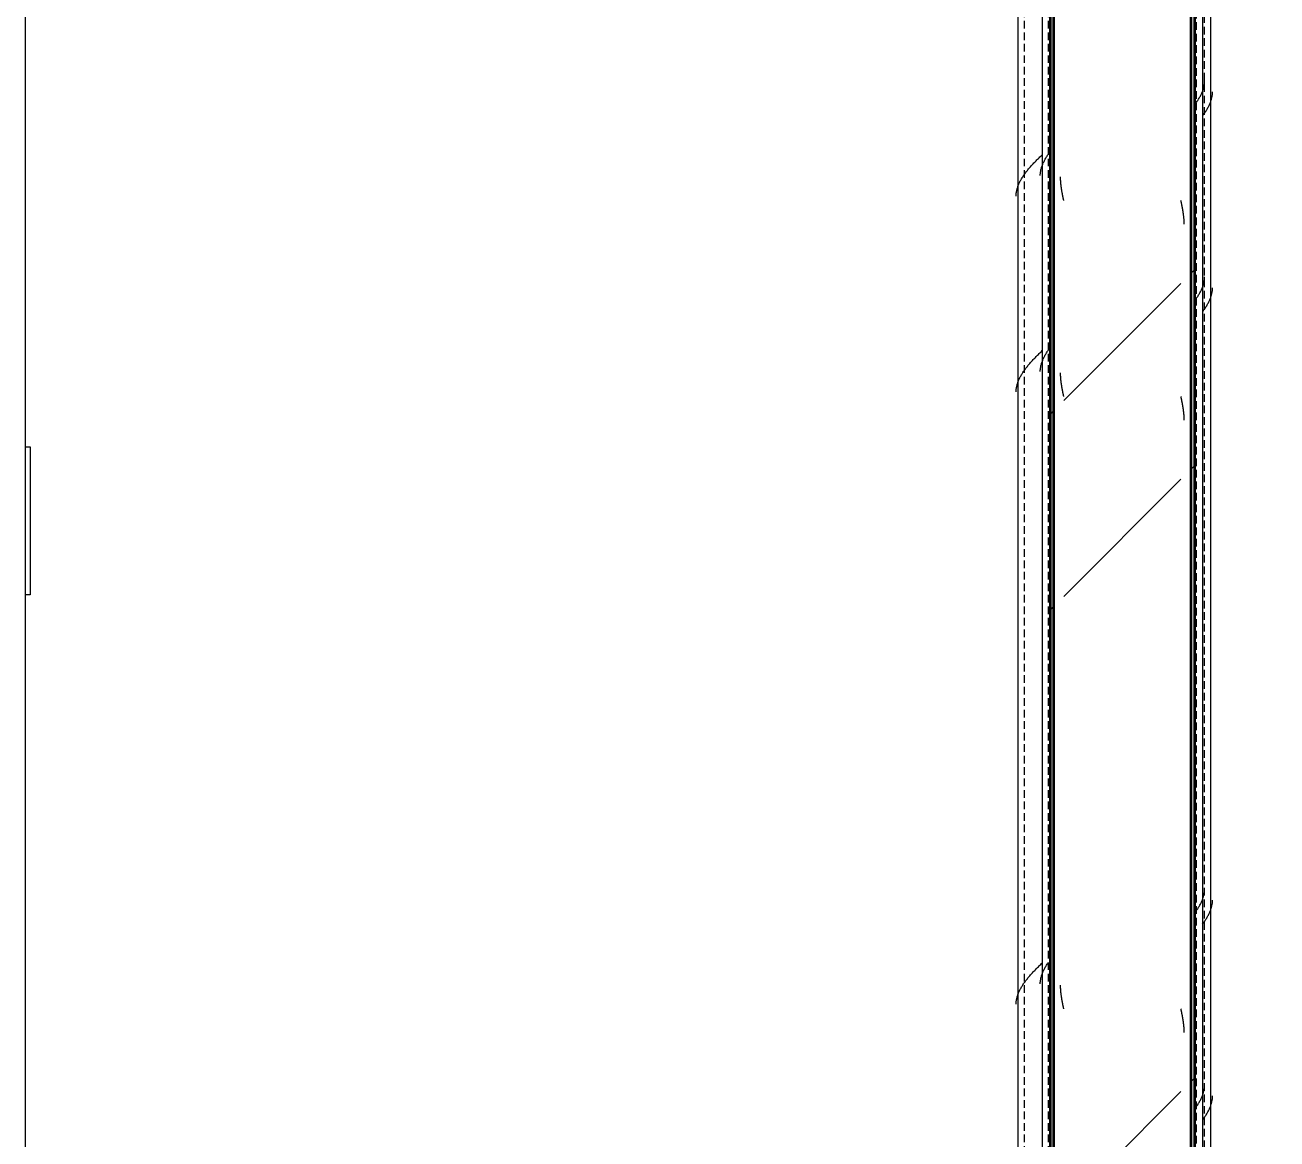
# Model space of a CAD drawing. Header units: centimetres. Extents: x -11896 to 2794, y -437 to 1921.
# Drawn here: x -3229.4 to -3151.5, y 149.2 to 218.5 of the extents above; entities that cross this region are included whole.
import ezdxf

# ---------------------------------------------------------------- set-up
doc = ezdxf.new("R2010")
doc.units = ezdxf.units.CM
doc.linetypes.add('Hidden', pattern=[0.714375, 0.47625, -0.238125])
for name, color, linetype, lineweight in [('A-ANNO-DIMS', 7, 'Continuous', 9), ('A-ANNO-DIMS-100', 7, 'Continuous', 9), ('Q-SPCQ', 7, 'Continuous', 9), ('S-COLS', 7, 'Continuous', 9)]:
    doc.layers.add(name, color=color, linetype=linetype, lineweight=lineweight)
doc.styles.add('Century Gothic_1', font='GOTHIC.TTF', dxfattribs={"height": 15})
doc.dimstyles.new('FCA_N_Cotas_E100', dxfattribs={"dimscale": 30.48, "dimtxt": 15.662524, "dimasz": 0.492126, "dimexe": 0.656168, "dimexo": 0.656168, "dimgap": 0.032808, "dimtad": 1, "dimlfac": 0.01, "dimrnd": 0.01, "dimzin": 0, "dimdsep": 46, "dimtxsty": 'Century Gothic_1', "dimblk1": 'OBLIQUE', "dimblk2": 'OBLIQUE', "dimsah": 1, "dimcen": 0.09, "dimdle": 0.656168, "dimazin": 2, "dimtfac": 1, "dimtdec": 4, "dimtix": 1, "dimtmove": 0, "dimatfit": 3, "dimfxl": 1, "dimtvp": 1, "dimtolj": 1, "dimtzin": 0, "dimarcsym": 2})
pattern_1 = [(45, (-5061.785, 712), (-25.1447, 25.1447), []), (45, (-5061.785, 750.1), (-25.1447, 25.1447), [])]

# ---------------------------------------------------------------- blocks, each defined once
blk = doc.blocks.new('FP_28-Sección 2-2')
at = {"layer": 'S-COLS'}
blk.add_line((-4606.754, 94), (-4606.754, 375.859), dxfattribs=at)
at = {"layer": 'S-COLS', "color": 9, "true_color": 0xc0c0c0}
for p, q in [((-4606.812, 214.289), (-4606.792, 214.336)), ((-4606.792, 214.336), (-4606.773, 214.383)), ((-4606.773, 214.383), (-4606.756, 214.43)), ((-4606.756, 214.43), (-4606.74, 214.477)), ((-4606.74, 214.477), (-4606.725, 214.524)), ((-4606.725, 214.524), (-4606.711, 214.571)), ((-4606.711, 214.571), (-4606.698, 214.617)), ((-4606.698, 214.617), (-4606.687, 214.664)), ((-4606.687, 214.664), (-4606.676, 214.711)), ((-4606.676, 214.711), (-4606.667, 214.758)), ((-4606.667, 214.758), (-4606.659, 214.805)), ((-4606.659, 214.805), (-4606.652, 214.852)), ((-4606.652, 214.852), (-4606.647, 214.899)), ((-4606.647, 214.899), (-4606.643, 214.946)), ((-4606.643, 214.946), (-4606.64, 214.993)), ((-4606.64, 214.993), (-4606.638, 215.039)), ((-4607.164, 213.68), (-4607.131, 213.727)), ((-4607.131, 213.727), (-4607.098, 213.774)), ((-4607.098, 213.774), (-4607.067, 213.82)), ((-4607.067, 213.82), (-4607.037, 213.867)), ((-4607.037, 213.867), (-4607.008, 213.914)), ((-4607.008, 213.914), (-4606.98, 213.961)), ((-4606.98, 213.961), (-4606.952, 214.008)), ((-4606.952, 214.008), (-4606.926, 214.055)), ((-4606.926, 214.055), (-4606.901, 214.102)), ((-4606.901, 214.102), (-4606.877, 214.149)), ((-4606.877, 214.149), (-4606.854, 214.196)), ((-4606.854, 214.196), (-4606.832, 214.242)), ((-4606.832, 214.242), (-4606.812, 214.289)), ((-4606.667, 202.569), (-4606.659, 202.616)), ((-4606.659, 202.616), (-4606.652, 202.662)), ((-4606.652, 202.662), (-4606.647, 202.709)), ((-4606.647, 202.709), (-4606.643, 202.756)), ((-4606.643, 202.756), (-4606.64, 202.803)), ((-4606.64, 202.803), (-4606.638, 202.85)), ((-4606.952, 201.819), (-4606.926, 201.865)), ((-4606.926, 201.865), (-4606.901, 201.912)), ((-4606.901, 201.912), (-4606.877, 201.959)), ((-4606.877, 201.959), (-4606.854, 202.006)), ((-4606.854, 202.006), (-4606.832, 202.053)), ((-4606.832, 202.053), (-4606.812, 202.1)), ((-4606.812, 202.1), (-4606.792, 202.147)), ((-4606.792, 202.147), (-4606.773, 202.194)), ((-4606.773, 202.194), (-4606.756, 202.241)), ((-4606.756, 202.241), (-4606.74, 202.287)), ((-4606.74, 202.287), (-4606.725, 202.334)), ((-4606.725, 202.334), (-4606.711, 202.381)), ((-4606.711, 202.381), (-4606.698, 202.428)), ((-4606.698, 202.428), (-4606.687, 202.475)), ((-4606.687, 202.475), (-4606.676, 202.522)), ((-4606.676, 202.522), (-4606.667, 202.569)), ((-4607.164, 201.49), (-4607.131, 201.537)), ((-4607.131, 201.537), (-4607.098, 201.584)), ((-4607.098, 201.584), (-4607.067, 201.631)), ((-4607.067, 201.631), (-4607.037, 201.678)), ((-4607.037, 201.678), (-4607.008, 201.725)), ((-4607.008, 201.725), (-4606.98, 201.772)), ((-4606.98, 201.772), (-4606.952, 201.819)), ((-4606.676, 164.422), (-4606.667, 164.469)), ((-4606.667, 164.469), (-4606.659, 164.516)), ((-4606.659, 164.516), (-4606.652, 164.562)), ((-4606.652, 164.562), (-4606.647, 164.609)), ((-4606.647, 164.609), (-4606.643, 164.656)), ((-4606.643, 164.656), (-4606.64, 164.703)), ((-4606.64, 164.703), (-4606.638, 164.75)), ((-4607.008, 163.625), (-4606.98, 163.672)), ((-4606.98, 163.672), (-4606.952, 163.719)), ((-4606.952, 163.719), (-4606.926, 163.765)), ((-4606.926, 163.765), (-4606.901, 163.812)), ((-4606.901, 163.812), (-4606.877, 163.859)), ((-4606.877, 163.859), (-4606.854, 163.906)), ((-4606.854, 163.906), (-4606.832, 163.953)), ((-4606.832, 163.953), (-4606.812, 164)), ((-4606.812, 164), (-4606.792, 164.047)), ((-4606.792, 164.047), (-4606.773, 164.094)), ((-4606.773, 164.094), (-4606.756, 164.141)), ((-4606.756, 164.141), (-4606.74, 164.187)), ((-4606.74, 164.187), (-4606.725, 164.234)), ((-4606.725, 164.234), (-4606.711, 164.281)), ((-4606.711, 164.281), (-4606.698, 164.328)), ((-4606.698, 164.328), (-4606.687, 164.375)), ((-4606.687, 164.375), (-4606.676, 164.422)), ((-4607.164, 163.39), (-4607.131, 163.437)), ((-4607.131, 163.437), (-4607.098, 163.484)), ((-4607.098, 163.484), (-4607.067, 163.531)), ((-4607.067, 163.531), (-4607.037, 163.578)), ((-4607.037, 163.578), (-4607.008, 163.625)), ((-4606.756, 151.951), (-4606.74, 151.998)), ((-4606.74, 151.998), (-4606.725, 152.045)), ((-4606.725, 152.045), (-4606.711, 152.092)), ((-4606.711, 152.092), (-4606.698, 152.139)), ((-4606.698, 152.139), (-4606.687, 152.186)), ((-4606.687, 152.186), (-4606.676, 152.232)), ((-4606.676, 152.232), (-4606.667, 152.279)), ((-4606.667, 152.279), (-4606.659, 152.326)), ((-4606.659, 152.326), (-4606.652, 152.373)), ((-4606.652, 152.373), (-4606.647, 152.42)), ((-4606.647, 152.42), (-4606.643, 152.467)), ((-4606.643, 152.467), (-4606.64, 152.514)), ((-4606.64, 152.514), (-4606.638, 152.561)), ((-4607.164, 151.201), (-4607.131, 151.248)), ((-4607.131, 151.248), (-4607.098, 151.295)), ((-4607.098, 151.295), (-4607.067, 151.342)), ((-4607.067, 151.342), (-4607.037, 151.388)), ((-4607.037, 151.388), (-4607.008, 151.435)), ((-4607.008, 151.435), (-4606.98, 151.482)), ((-4606.98, 151.482), (-4606.952, 151.529)), ((-4606.952, 151.529), (-4606.926, 151.576)), ((-4606.926, 151.576), (-4606.901, 151.623)), ((-4606.901, 151.623), (-4606.877, 151.67)), ((-4606.877, 151.67), (-4606.854, 151.717)), ((-4606.854, 151.717), (-4606.832, 151.764)), ((-4606.832, 151.764), (-4606.812, 151.81)), ((-4606.812, 151.81), (-4606.792, 151.857)), ((-4606.792, 151.857), (-4606.773, 151.904)), ((-4606.773, 151.904), (-4606.756, 151.951))]:
    blk.add_line(p, q, dxfattribs=at)
blk = doc.blocks.new('FP_29-Sección 2-2')
at = {"layer": 'S-COLS'}
blk.add_line((-4616.754, 375.859), (-4616.754, 94), dxfattribs=at)
at = {"layer": 'S-COLS', "color": 9, "true_color": 0xc0c0c0}
for p, q in [((-4616.44, 210.368), (-4616.409, 210.414)), ((-4616.409, 210.414), (-4616.377, 210.461)), ((-4616.377, 210.461), (-4616.344, 210.508)), ((-4616.796, 209.617), (-4616.782, 209.664)), ((-4616.782, 209.664), (-4616.767, 209.711)), ((-4616.767, 209.711), (-4616.751, 209.758)), ((-4616.751, 209.758), (-4616.734, 209.805)), ((-4616.734, 209.805), (-4616.715, 209.852)), ((-4616.715, 209.852), (-4616.696, 209.899)), ((-4616.696, 209.899), (-4616.675, 209.946)), ((-4616.675, 209.946), (-4616.653, 209.992)), ((-4616.653, 209.992), (-4616.63, 210.039)), ((-4616.63, 210.039), (-4616.606, 210.086)), ((-4616.606, 210.086), (-4616.581, 210.133)), ((-4616.581, 210.133), (-4616.555, 210.18)), ((-4616.555, 210.18), (-4616.527, 210.227)), ((-4616.527, 210.227), (-4616.499, 210.274)), ((-4616.499, 210.274), (-4616.47, 210.321)), ((-4616.47, 210.321), (-4616.44, 210.368)), ((-4616.869, 209.148), (-4616.868, 209.195)), ((-4616.868, 209.195), (-4616.864, 209.242)), ((-4616.864, 209.242), (-4616.86, 209.289)), ((-4616.86, 209.289), (-4616.855, 209.336)), ((-4616.855, 209.336), (-4616.848, 209.383)), ((-4616.848, 209.383), (-4616.84, 209.43)), ((-4616.84, 209.43), (-4616.831, 209.477)), ((-4616.831, 209.477), (-4616.821, 209.524)), ((-4616.821, 209.524), (-4616.809, 209.57)), ((-4616.809, 209.57), (-4616.796, 209.617)), ((-4616.606, 197.897), (-4616.581, 197.944)), ((-4616.581, 197.944), (-4616.555, 197.991)), ((-4616.555, 197.991), (-4616.527, 198.037)), ((-4616.527, 198.037), (-4616.499, 198.084)), ((-4616.499, 198.084), (-4616.47, 198.131)), ((-4616.47, 198.131), (-4616.44, 198.178)), ((-4616.44, 198.178), (-4616.409, 198.225)), ((-4616.409, 198.225), (-4616.377, 198.272)), ((-4616.377, 198.272), (-4616.344, 198.319)), ((-4616.855, 197.147), (-4616.848, 197.193)), ((-4616.848, 197.193), (-4616.84, 197.24)), ((-4616.84, 197.24), (-4616.831, 197.287)), ((-4616.831, 197.287), (-4616.821, 197.334)), ((-4616.821, 197.334), (-4616.809, 197.381)), ((-4616.809, 197.381), (-4616.796, 197.428)), ((-4616.796, 197.428), (-4616.782, 197.475)), ((-4616.782, 197.475), (-4616.767, 197.522)), ((-4616.767, 197.522), (-4616.751, 197.569)), ((-4616.751, 197.569), (-4616.734, 197.615)), ((-4616.734, 197.615), (-4616.715, 197.662)), ((-4616.715, 197.662), (-4616.696, 197.709)), ((-4616.696, 197.709), (-4616.675, 197.756)), ((-4616.675, 197.756), (-4616.653, 197.803)), ((-4616.653, 197.803), (-4616.63, 197.85)), ((-4616.63, 197.85), (-4616.606, 197.897)), ((-4616.869, 196.959), (-4616.868, 197.006)), ((-4616.868, 197.006), (-4616.864, 197.053)), ((-4616.864, 197.053), (-4616.86, 197.1)), ((-4616.86, 197.1), (-4616.855, 197.147)), ((-4616.63, 159.75), (-4616.606, 159.797)), ((-4616.606, 159.797), (-4616.581, 159.844)), ((-4616.581, 159.844), (-4616.555, 159.891)), ((-4616.555, 159.891), (-4616.527, 159.937)), ((-4616.527, 159.937), (-4616.499, 159.984)), ((-4616.499, 159.984), (-4616.47, 160.031)), ((-4616.47, 160.031), (-4616.44, 160.078)), ((-4616.44, 160.078), (-4616.409, 160.125)), ((-4616.409, 160.125), (-4616.377, 160.172)), ((-4616.377, 160.172), (-4616.344, 160.219)), ((-4616.864, 158.953), (-4616.86, 159)), ((-4616.86, 159), (-4616.855, 159.047)), ((-4616.855, 159.047), (-4616.848, 159.093)), ((-4616.848, 159.093), (-4616.84, 159.14)), ((-4616.84, 159.14), (-4616.831, 159.187)), ((-4616.831, 159.187), (-4616.821, 159.234)), ((-4616.821, 159.234), (-4616.809, 159.281)), ((-4616.809, 159.281), (-4616.796, 159.328)), ((-4616.796, 159.328), (-4616.782, 159.375)), ((-4616.782, 159.375), (-4616.767, 159.422)), ((-4616.767, 159.422), (-4616.751, 159.469)), ((-4616.751, 159.469), (-4616.734, 159.515)), ((-4616.734, 159.515), (-4616.715, 159.562)), ((-4616.715, 159.562), (-4616.696, 159.609)), ((-4616.696, 159.609), (-4616.675, 159.656)), ((-4616.675, 159.656), (-4616.653, 159.703)), ((-4616.653, 159.703), (-4616.63, 159.75)), ((-4616.869, 158.859), (-4616.868, 158.906)), ((-4616.868, 158.906), (-4616.864, 158.953))]:
    blk.add_line(p, q, dxfattribs=at)
blk = doc.blocks.new('FP_30-Sección 2-2')
at = {"layer": 'S-COLS', "color": 9, "true_color": 0xc0c0c0}
for p, q in [((-4615.602, 209.043), (-4615.602, 209.067)), ((-4615.602, 209.02), (-4615.602, 209.043)), ((-4615.601, 208.996), (-4615.602, 209.02)), ((-4615.601, 208.973), (-4615.601, 208.996)), ((-4615.6, 208.95), (-4615.601, 208.973)), ((-4615.599, 208.926), (-4615.6, 208.95)), ((-4615.598, 208.903), (-4615.599, 208.926)), ((-4615.597, 208.879), (-4615.598, 208.903)), ((-4615.596, 208.856), (-4615.597, 208.879)), ((-4615.595, 208.833), (-4615.596, 208.856)), ((-4615.593, 208.809), (-4615.595, 208.833)), ((-4615.592, 208.786), (-4615.593, 208.809)), ((-4615.59, 208.763), (-4615.592, 208.786)), ((-4615.589, 208.739), (-4615.59, 208.763)), ((-4615.587, 208.716), (-4615.589, 208.739)), ((-4615.585, 208.692), (-4615.587, 208.716)), ((-4615.583, 208.669), (-4615.585, 208.692)), ((-4615.581, 208.646), (-4615.583, 208.669)), ((-4615.578, 208.622), (-4615.581, 208.646)), ((-4615.576, 208.599), (-4615.578, 208.622)), ((-4615.574, 208.576), (-4615.576, 208.599)), ((-4615.571, 208.552), (-4615.574, 208.576)), ((-4615.568, 208.529), (-4615.571, 208.552)), ((-4615.565, 208.505), (-4615.568, 208.529)), ((-4615.563, 208.482), (-4615.565, 208.505)), ((-4615.56, 208.459), (-4615.563, 208.482)), ((-4615.556, 208.435), (-4615.56, 208.459)), ((-4615.553, 208.412), (-4615.556, 208.435)), ((-4615.55, 208.389), (-4615.553, 208.412)), ((-4615.547, 208.365), (-4615.55, 208.389)), ((-4615.543, 208.342), (-4615.547, 208.365)), ((-4615.54, 208.318), (-4615.543, 208.342)), ((-4615.536, 208.295), (-4615.54, 208.318)), ((-4615.532, 208.272), (-4615.536, 208.295)), ((-4615.529, 208.248), (-4615.532, 208.272)), ((-4615.525, 208.225), (-4615.529, 208.248)), ((-4615.521, 208.202), (-4615.525, 208.225)), ((-4615.517, 208.178), (-4615.521, 208.202)), ((-4615.513, 208.155), (-4615.517, 208.178)), ((-4615.509, 208.131), (-4615.513, 208.155)), ((-4615.504, 208.108), (-4615.509, 208.131)), ((-4615.5, 208.085), (-4615.504, 208.108)), ((-4615.496, 208.061), (-4615.5, 208.085)), ((-4615.491, 208.038), (-4615.496, 208.061)), ((-4615.487, 208.015), (-4615.491, 208.038)), ((-4615.483, 207.991), (-4615.487, 208.015)), ((-4615.478, 207.968), (-4615.483, 207.991)), ((-4615.473, 207.944), (-4615.478, 207.968)), ((-4615.469, 207.921), (-4615.473, 207.944)), ((-4615.464, 207.898), (-4615.469, 207.921)), ((-4615.459, 207.874), (-4615.464, 207.898)), ((-4615.455, 207.851), (-4615.459, 207.874)), ((-4615.45, 207.827), (-4615.455, 207.851)), ((-4615.445, 207.804), (-4615.45, 207.827)), ((-4615.44, 207.781), (-4615.445, 207.804)), ((-4615.435, 207.757), (-4615.44, 207.781)), ((-4615.431, 207.734), (-4615.435, 207.757)), ((-4615.426, 207.711), (-4615.431, 207.734)), ((-4615.421, 207.687), (-4615.426, 207.711)), ((-4615.416, 207.664), (-4615.421, 207.687)), ((-4615.411, 207.64), (-4615.416, 207.664)), ((-4615.406, 207.617), (-4615.411, 207.64)), ((-4615.401, 207.594), (-4615.406, 207.617)), ((-4615.602, 196.854), (-4615.602, 196.877)), ((-4615.602, 196.83), (-4615.602, 196.854)), ((-4615.601, 196.807), (-4615.602, 196.83)), ((-4615.601, 196.784), (-4615.601, 196.807)), ((-4615.6, 196.76), (-4615.601, 196.784)), ((-4615.599, 196.737), (-4615.6, 196.76)), ((-4615.598, 196.713), (-4615.599, 196.737)), ((-4615.597, 196.69), (-4615.598, 196.713)), ((-4615.596, 196.667), (-4615.597, 196.69)), ((-4615.595, 196.643), (-4615.596, 196.667)), ((-4615.593, 196.62), (-4615.595, 196.643)), ((-4615.592, 196.597), (-4615.593, 196.62)), ((-4615.59, 196.573), (-4615.592, 196.597)), ((-4615.589, 196.55), (-4615.59, 196.573)), ((-4615.587, 196.526), (-4615.589, 196.55)), ((-4615.585, 196.503), (-4615.587, 196.526)), ((-4615.583, 196.48), (-4615.585, 196.503)), ((-4615.581, 196.456), (-4615.583, 196.48)), ((-4615.578, 196.433), (-4615.581, 196.456)), ((-4615.576, 196.41), (-4615.578, 196.433)), ((-4615.574, 196.386), (-4615.576, 196.41)), ((-4615.571, 196.363), (-4615.574, 196.386)), ((-4615.568, 196.339), (-4615.571, 196.363)), ((-4615.565, 196.316), (-4615.568, 196.339)), ((-4615.563, 196.293), (-4615.565, 196.316)), ((-4615.56, 196.269), (-4615.563, 196.293)), ((-4615.556, 196.246), (-4615.56, 196.269)), ((-4615.553, 196.223), (-4615.556, 196.246)), ((-4615.55, 196.199), (-4615.553, 196.223)), ((-4615.547, 196.176), (-4615.55, 196.199)), ((-4615.543, 196.152), (-4615.547, 196.176)), ((-4615.54, 196.129), (-4615.543, 196.152)), ((-4615.536, 196.106), (-4615.54, 196.129)), ((-4615.532, 196.082), (-4615.536, 196.106)), ((-4615.529, 196.059), (-4615.532, 196.082)), ((-4615.525, 196.035), (-4615.529, 196.059)), ((-4615.521, 196.012), (-4615.525, 196.035)), ((-4615.517, 195.989), (-4615.521, 196.012)), ((-4615.513, 195.965), (-4615.517, 195.989)), ((-4615.509, 195.942), (-4615.513, 195.965)), ((-4615.504, 195.919), (-4615.509, 195.942)), ((-4615.5, 195.895), (-4615.504, 195.919)), ((-4615.496, 195.872), (-4615.5, 195.895)), ((-4615.491, 195.848), (-4615.496, 195.872)), ((-4615.487, 195.825), (-4615.491, 195.848)), ((-4615.483, 195.802), (-4615.487, 195.825)), ((-4615.478, 195.778), (-4615.483, 195.802)), ((-4615.473, 195.755), (-4615.478, 195.778)), ((-4615.469, 195.732), (-4615.473, 195.755)), ((-4615.464, 195.708), (-4615.469, 195.732)), ((-4615.459, 195.685), (-4615.464, 195.708)), ((-4615.455, 195.661), (-4615.459, 195.685)), ((-4615.45, 195.638), (-4615.455, 195.661)), ((-4615.445, 195.615), (-4615.45, 195.638)), ((-4615.44, 195.591), (-4615.445, 195.615)), ((-4615.435, 195.568), (-4615.44, 195.591)), ((-4615.431, 195.545), (-4615.435, 195.568)), ((-4615.426, 195.521), (-4615.431, 195.545)), ((-4615.421, 195.498), (-4615.426, 195.521)), ((-4615.416, 195.474), (-4615.421, 195.498)), ((-4615.411, 195.451), (-4615.416, 195.474)), ((-4615.406, 195.428), (-4615.411, 195.451)), ((-4615.401, 195.404), (-4615.406, 195.428)), ((-4615.602, 158.754), (-4615.602, 158.777)), ((-4615.602, 158.73), (-4615.602, 158.754)), ((-4615.601, 158.707), (-4615.602, 158.73)), ((-4615.601, 158.684), (-4615.601, 158.707)), ((-4615.6, 158.66), (-4615.601, 158.684)), ((-4615.599, 158.637), (-4615.6, 158.66)), ((-4615.598, 158.613), (-4615.599, 158.637)), ((-4615.597, 158.59), (-4615.598, 158.613)), ((-4615.596, 158.567), (-4615.597, 158.59)), ((-4615.595, 158.543), (-4615.596, 158.567)), ((-4615.593, 158.52), (-4615.595, 158.543)), ((-4615.592, 158.497), (-4615.593, 158.52)), ((-4615.59, 158.473), (-4615.592, 158.497)), ((-4615.589, 158.45), (-4615.59, 158.473)), ((-4615.587, 158.426), (-4615.589, 158.45)), ((-4615.585, 158.403), (-4615.587, 158.426)), ((-4615.583, 158.38), (-4615.585, 158.403)), ((-4615.581, 158.356), (-4615.583, 158.38)), ((-4615.578, 158.333), (-4615.581, 158.356)), ((-4615.576, 158.31), (-4615.578, 158.333)), ((-4615.574, 158.286), (-4615.576, 158.31)), ((-4615.571, 158.263), (-4615.574, 158.286)), ((-4615.568, 158.239), (-4615.571, 158.263)), ((-4615.565, 158.216), (-4615.568, 158.239)), ((-4615.563, 158.193), (-4615.565, 158.216)), ((-4615.56, 158.169), (-4615.563, 158.193)), ((-4615.556, 158.146), (-4615.56, 158.169)), ((-4615.553, 158.123), (-4615.556, 158.146)), ((-4615.55, 158.099), (-4615.553, 158.123)), ((-4615.547, 158.076), (-4615.55, 158.099)), ((-4615.543, 158.052), (-4615.547, 158.076)), ((-4615.54, 158.029), (-4615.543, 158.052)), ((-4615.536, 158.006), (-4615.54, 158.029)), ((-4615.532, 157.982), (-4615.536, 158.006)), ((-4615.529, 157.959), (-4615.532, 157.982)), ((-4615.525, 157.935), (-4615.529, 157.959)), ((-4615.521, 157.912), (-4615.525, 157.935)), ((-4615.517, 157.889), (-4615.521, 157.912)), ((-4615.513, 157.865), (-4615.517, 157.889)), ((-4615.509, 157.842), (-4615.513, 157.865)), ((-4615.504, 157.819), (-4615.509, 157.842)), ((-4615.5, 157.795), (-4615.504, 157.819)), ((-4615.496, 157.772), (-4615.5, 157.795)), ((-4615.491, 157.748), (-4615.496, 157.772)), ((-4615.487, 157.725), (-4615.491, 157.748)), ((-4615.483, 157.702), (-4615.487, 157.725)), ((-4615.478, 157.678), (-4615.483, 157.702)), ((-4615.473, 157.655), (-4615.478, 157.678)), ((-4615.469, 157.632), (-4615.473, 157.655)), ((-4615.464, 157.608), (-4615.469, 157.632)), ((-4615.459, 157.585), (-4615.464, 157.608)), ((-4615.455, 157.561), (-4615.459, 157.585)), ((-4615.45, 157.538), (-4615.455, 157.561)), ((-4615.445, 157.515), (-4615.45, 157.538)), ((-4615.44, 157.491), (-4615.445, 157.515)), ((-4615.435, 157.468), (-4615.44, 157.491)), ((-4615.431, 157.445), (-4615.435, 157.468)), ((-4615.426, 157.421), (-4615.431, 157.445)), ((-4615.421, 157.398), (-4615.426, 157.421)), ((-4615.416, 157.374), (-4615.421, 157.398)), ((-4615.411, 157.351), (-4615.416, 157.374)), ((-4615.406, 157.328), (-4615.411, 157.351)), ((-4615.401, 157.304), (-4615.406, 157.328))]:
    blk.add_line(p, q, dxfattribs=at)
blk = doc.blocks.new('FP_31-Sección 2-2')
at = {"layer": 'S-COLS', "color": 9, "true_color": 0xc0c0c0}
for p, q in [((-4608.101, 207.571), (-4608.106, 207.594)), ((-4608.096, 207.547), (-4608.101, 207.571)), ((-4608.091, 207.524), (-4608.096, 207.547)), ((-4608.086, 207.5), (-4608.091, 207.524)), ((-4608.081, 207.477), (-4608.086, 207.5)), ((-4608.077, 207.454), (-4608.081, 207.477)), ((-4608.072, 207.43), (-4608.077, 207.454)), ((-4608.067, 207.407), (-4608.072, 207.43)), ((-4608.062, 207.384), (-4608.067, 207.407)), ((-4608.057, 207.36), (-4608.062, 207.384)), ((-4608.052, 207.337), (-4608.057, 207.36)), ((-4608.048, 207.313), (-4608.052, 207.337)), ((-4608.043, 207.29), (-4608.048, 207.313)), ((-4608.038, 207.267), (-4608.043, 207.29)), ((-4608.034, 207.243), (-4608.038, 207.267)), ((-4608.029, 207.22), (-4608.034, 207.243)), ((-4608.025, 207.197), (-4608.029, 207.22)), ((-4608.02, 207.173), (-4608.025, 207.197)), ((-4608.016, 207.15), (-4608.02, 207.173)), ((-4608.011, 207.126), (-4608.016, 207.15)), ((-4608.007, 207.103), (-4608.011, 207.126)), ((-4608.003, 207.08), (-4608.007, 207.103)), ((-4607.998, 207.056), (-4608.003, 207.08)), ((-4607.994, 207.033), (-4607.998, 207.056)), ((-4607.99, 207.01), (-4607.994, 207.033)), ((-4607.986, 206.986), (-4607.99, 207.01)), ((-4607.982, 206.963), (-4607.986, 206.986)), ((-4607.978, 206.939), (-4607.982, 206.963)), ((-4607.975, 206.916), (-4607.978, 206.939)), ((-4607.971, 206.893), (-4607.975, 206.916)), ((-4607.967, 206.869), (-4607.971, 206.893)), ((-4607.964, 206.846), (-4607.967, 206.869)), ((-4607.96, 206.823), (-4607.964, 206.846)), ((-4607.957, 206.799), (-4607.96, 206.823)), ((-4607.954, 206.776), (-4607.957, 206.799)), ((-4607.951, 206.752), (-4607.954, 206.776)), ((-4607.948, 206.729), (-4607.951, 206.752)), ((-4607.945, 206.706), (-4607.948, 206.729)), ((-4607.942, 206.682), (-4607.945, 206.706)), ((-4607.939, 206.659), (-4607.942, 206.682)), ((-4607.936, 206.635), (-4607.939, 206.659)), ((-4607.934, 206.612), (-4607.936, 206.635)), ((-4607.931, 206.589), (-4607.934, 206.612)), ((-4607.929, 206.565), (-4607.931, 206.589)), ((-4607.926, 206.542), (-4607.929, 206.565)), ((-4607.924, 206.519), (-4607.926, 206.542)), ((-4607.922, 206.495), (-4607.924, 206.519)), ((-4607.92, 206.472), (-4607.922, 206.495)), ((-4607.918, 206.448), (-4607.92, 206.472)), ((-4607.917, 206.425), (-4607.918, 206.448)), ((-4607.915, 206.402), (-4607.917, 206.425)), ((-4607.914, 206.378), (-4607.915, 206.402)), ((-4607.912, 206.355), (-4607.914, 206.378)), ((-4607.911, 206.332), (-4607.912, 206.355)), ((-4607.91, 206.308), (-4607.911, 206.332)), ((-4607.909, 206.285), (-4607.91, 206.308)), ((-4607.908, 206.261), (-4607.909, 206.285)), ((-4607.907, 206.238), (-4607.908, 206.261)), ((-4607.906, 206.215), (-4607.907, 206.238)), ((-4607.906, 206.191), (-4607.906, 206.215)), ((-4607.906, 206.168), (-4607.906, 206.191)), ((-4607.905, 206.145), (-4607.906, 206.168)), ((-4607.905, 206.121), (-4607.905, 206.145)), ((-4608.101, 195.381), (-4608.106, 195.405)), ((-4608.096, 195.358), (-4608.101, 195.381)), ((-4608.091, 195.334), (-4608.096, 195.358)), ((-4608.086, 195.311), (-4608.091, 195.334)), ((-4608.081, 195.288), (-4608.086, 195.311)), ((-4608.077, 195.264), (-4608.081, 195.288)), ((-4608.072, 195.241), (-4608.077, 195.264)), ((-4608.067, 195.218), (-4608.072, 195.241)), ((-4608.062, 195.194), (-4608.067, 195.218)), ((-4608.057, 195.171), (-4608.062, 195.194)), ((-4608.052, 195.147), (-4608.057, 195.171)), ((-4608.048, 195.124), (-4608.052, 195.147)), ((-4608.043, 195.101), (-4608.048, 195.124)), ((-4608.038, 195.077), (-4608.043, 195.101)), ((-4608.034, 195.054), (-4608.038, 195.077)), ((-4608.029, 195.031), (-4608.034, 195.054)), ((-4608.025, 195.007), (-4608.029, 195.031)), ((-4608.02, 194.984), (-4608.025, 195.007)), ((-4608.016, 194.96), (-4608.02, 194.984)), ((-4608.011, 194.937), (-4608.016, 194.96)), ((-4608.007, 194.914), (-4608.011, 194.937)), ((-4608.003, 194.89), (-4608.007, 194.914)), ((-4607.998, 194.867), (-4608.003, 194.89)), ((-4607.994, 194.843), (-4607.998, 194.867)), ((-4607.99, 194.82), (-4607.994, 194.843)), ((-4607.986, 194.797), (-4607.99, 194.82)), ((-4607.982, 194.773), (-4607.986, 194.797)), ((-4607.978, 194.75), (-4607.982, 194.773)), ((-4607.975, 194.727), (-4607.978, 194.75)), ((-4607.971, 194.703), (-4607.975, 194.727)), ((-4607.967, 194.68), (-4607.971, 194.703)), ((-4607.964, 194.656), (-4607.967, 194.68)), ((-4607.96, 194.633), (-4607.964, 194.656)), ((-4607.957, 194.61), (-4607.96, 194.633)), ((-4607.954, 194.586), (-4607.957, 194.61)), ((-4607.951, 194.563), (-4607.954, 194.586)), ((-4607.948, 194.54), (-4607.951, 194.563)), ((-4607.945, 194.516), (-4607.948, 194.54)), ((-4607.942, 194.493), (-4607.945, 194.516)), ((-4607.939, 194.469), (-4607.942, 194.493)), ((-4607.936, 194.446), (-4607.939, 194.469)), ((-4607.934, 194.423), (-4607.936, 194.446)), ((-4607.931, 194.399), (-4607.934, 194.423)), ((-4607.929, 194.376), (-4607.931, 194.399)), ((-4607.926, 194.353), (-4607.929, 194.376)), ((-4607.924, 194.329), (-4607.926, 194.353)), ((-4607.922, 194.306), (-4607.924, 194.329)), ((-4607.92, 194.282), (-4607.922, 194.306)), ((-4607.918, 194.259), (-4607.92, 194.282)), ((-4607.917, 194.236), (-4607.918, 194.259)), ((-4607.915, 194.212), (-4607.917, 194.236)), ((-4607.914, 194.189), (-4607.915, 194.212)), ((-4607.912, 194.166), (-4607.914, 194.189)), ((-4607.911, 194.142), (-4607.912, 194.166)), ((-4607.91, 194.119), (-4607.911, 194.142)), ((-4607.909, 194.095), (-4607.91, 194.119)), ((-4607.908, 194.072), (-4607.909, 194.095)), ((-4607.907, 194.049), (-4607.908, 194.072)), ((-4607.906, 194.025), (-4607.907, 194.049)), ((-4607.906, 194.002), (-4607.906, 194.025)), ((-4607.906, 193.979), (-4607.906, 194.002)), ((-4607.905, 193.955), (-4607.906, 193.979)), ((-4607.905, 193.932), (-4607.905, 193.955)), ((-4608.101, 157.281), (-4608.106, 157.305)), ((-4608.096, 157.258), (-4608.101, 157.281)), ((-4608.091, 157.234), (-4608.096, 157.258)), ((-4608.086, 157.211), (-4608.091, 157.234)), ((-4608.081, 157.188), (-4608.086, 157.211)), ((-4608.077, 157.164), (-4608.081, 157.188)), ((-4608.072, 157.141), (-4608.077, 157.164)), ((-4608.067, 157.118), (-4608.072, 157.141)), ((-4608.062, 157.094), (-4608.067, 157.118)), ((-4608.057, 157.071), (-4608.062, 157.094)), ((-4608.052, 157.047), (-4608.057, 157.071)), ((-4608.048, 157.024), (-4608.052, 157.047)), ((-4608.043, 157.001), (-4608.048, 157.024)), ((-4608.038, 156.977), (-4608.043, 157.001)), ((-4608.034, 156.954), (-4608.038, 156.977)), ((-4608.029, 156.931), (-4608.034, 156.954)), ((-4608.025, 156.907), (-4608.029, 156.931)), ((-4608.02, 156.884), (-4608.025, 156.907)), ((-4608.016, 156.86), (-4608.02, 156.884)), ((-4608.011, 156.837), (-4608.016, 156.86)), ((-4608.007, 156.814), (-4608.011, 156.837)), ((-4608.003, 156.79), (-4608.007, 156.814)), ((-4607.998, 156.767), (-4608.003, 156.79)), ((-4607.994, 156.743), (-4607.998, 156.767)), ((-4607.99, 156.72), (-4607.994, 156.743)), ((-4607.986, 156.697), (-4607.99, 156.72)), ((-4607.982, 156.673), (-4607.986, 156.697)), ((-4607.978, 156.65), (-4607.982, 156.673)), ((-4607.975, 156.627), (-4607.978, 156.65)), ((-4607.971, 156.603), (-4607.975, 156.627)), ((-4607.967, 156.58), (-4607.971, 156.603)), ((-4607.964, 156.556), (-4607.967, 156.58)), ((-4607.96, 156.533), (-4607.964, 156.556)), ((-4607.957, 156.51), (-4607.96, 156.533)), ((-4607.954, 156.486), (-4607.957, 156.51)), ((-4607.951, 156.463), (-4607.954, 156.486)), ((-4607.948, 156.44), (-4607.951, 156.463)), ((-4607.945, 156.416), (-4607.948, 156.44)), ((-4607.942, 156.393), (-4607.945, 156.416)), ((-4607.939, 156.369), (-4607.942, 156.393)), ((-4607.936, 156.346), (-4607.939, 156.369)), ((-4607.934, 156.323), (-4607.936, 156.346)), ((-4607.931, 156.299), (-4607.934, 156.323)), ((-4607.929, 156.276), (-4607.931, 156.299)), ((-4607.926, 156.253), (-4607.929, 156.276)), ((-4607.924, 156.229), (-4607.926, 156.253)), ((-4607.922, 156.206), (-4607.924, 156.229)), ((-4607.92, 156.182), (-4607.922, 156.206)), ((-4607.918, 156.159), (-4607.92, 156.182)), ((-4607.917, 156.136), (-4607.918, 156.159)), ((-4607.915, 156.112), (-4607.917, 156.136)), ((-4607.914, 156.089), (-4607.915, 156.112)), ((-4607.912, 156.066), (-4607.914, 156.089)), ((-4607.911, 156.042), (-4607.912, 156.066)), ((-4607.91, 156.019), (-4607.911, 156.042)), ((-4607.909, 155.995), (-4607.91, 156.019)), ((-4607.908, 155.972), (-4607.909, 155.995)), ((-4607.907, 155.949), (-4607.908, 155.972)), ((-4607.906, 155.925), (-4607.907, 155.949)), ((-4607.906, 155.902), (-4607.906, 155.925)), ((-4607.906, 155.879), (-4607.906, 155.902)), ((-4607.905, 155.855), (-4607.906, 155.879)), ((-4607.905, 155.832), (-4607.905, 155.855))]:
    blk.add_line(p, q, dxfattribs=at)
blk = doc.blocks.new('HSS Rectangular-Column - 100 x 100 mm-V27-Sección 2-2')
at = {"layer": 'S-COLS', "true_color": 0xc0c0c0}
h = blk.add_hatch(dxfattribs=at)
h.set_pattern_fill('FP_7', color=9, style=0, pattern_type=2)
h.set_pattern_definition(pattern_1)
h.paths.add_polyline_path([(-4616.013, 94), (-4616.013, 375.859), (-4616.257, 375.859), (-4616.257, 94)])
h.paths.add_polyline_path([(-4607.25, 94), (-4607.25, 375.859), (-4607.494, 375.859), (-4607.494, 94)])
h = blk.add_hatch(dxfattribs=at)
h.set_pattern_fill('FP_7', color=9, style=0, pattern_type=2)
h.set_pattern_definition(pattern_1)
h.paths.add_polyline_path([(-4613.587, 94), (-4608.106, 94), (-4608.106, 374.859), (-4609.236, 374.891), (-4609.343, 375.391), (-4609.532, 375.127), (-4610.033, 374.88), (-4610.706, 374.859), (-4613.587, 374.911), (-4613.989, 375.169), (-4614.22, 375.638), (-4614.254, 375.859), (-4615.401, 375.809), (-4615.401, 94)])
h.paths.add_polyline_path([(-4610.706, 375.359), (-4610.021, 375.665), (-4610.033, 375.859), (-4613.545, 375.809), (-4613.445, 375.625), (-4612.79, 375.359)])
at = {"layer": 'S-COLS', "linetype": 'Hidden'}
for p, q in [((-4616.354, 94), (-4616.354, 375.859)), ((-4607.154, 375.859), (-4607.154, 94))]:
    blk.add_line(p, q, dxfattribs=at)
at = {"layer": 'S-COLS', "lineweight": 35}
for p, q in [((-4616.257, 375.859), (-4616.257, 94)), ((-4616.013, 94), (-4616.013, 375.859)), ((-4607.494, 375.859), (-4607.494, 94)), ((-4607.25, 94), (-4607.25, 375.859))]:
    blk.add_line(p, q, dxfattribs=at)
at = {"layer": 'S-COLS'}
for name in ['FP_29-Sección 2-2', 'FP_28-Sección 2-2', 'FP_30-Sección 2-2', 'FP_31-Sección 2-2']:
    blk.add_blockref(name, (0, 0), dxfattribs=at)
blk = doc.blocks.new('FP_33-Sección 2-2')
at = {"layer": 'S-COLS'}
blk.add_line((-4606.254, 94), (-4606.254, 374.859), dxfattribs=at)
at = {"layer": 'S-COLS', "color": 9, "true_color": 0xc0c0c0}
for p, q in [((-4606.143, 214.272), (-4606.14, 214.318)), ((-4606.14, 214.318), (-4606.138, 214.365)), ((-4606.376, 213.477), (-4606.353, 213.523)), ((-4606.353, 213.523), (-4606.331, 213.57)), ((-4606.331, 213.57), (-4606.311, 213.617)), ((-4606.311, 213.617), (-4606.291, 213.664)), ((-4606.291, 213.664), (-4606.273, 213.71)), ((-4606.273, 213.71), (-4606.255, 213.757)), ((-4606.255, 213.757), (-4606.239, 213.804)), ((-4606.239, 213.804), (-4606.224, 213.851)), ((-4606.224, 213.851), (-4606.21, 213.897)), ((-4606.21, 213.897), (-4606.198, 213.944)), ((-4606.198, 213.944), (-4606.186, 213.991)), ((-4606.186, 213.991), (-4606.176, 214.038)), ((-4606.176, 214.038), (-4606.167, 214.085)), ((-4606.167, 214.085), (-4606.159, 214.131)), ((-4606.159, 214.131), (-4606.152, 214.178)), ((-4606.152, 214.178), (-4606.147, 214.225)), ((-4606.147, 214.225), (-4606.143, 214.272)), ((-4606.765, 212.869), (-4606.729, 212.916)), ((-4606.729, 212.916), (-4606.695, 212.962)), ((-4606.695, 212.962), (-4606.661, 213.009)), ((-4606.661, 213.009), (-4606.628, 213.056)), ((-4606.628, 213.056), (-4606.596, 213.103)), ((-4606.596, 213.103), (-4606.565, 213.149)), ((-4606.565, 213.149), (-4606.535, 213.196)), ((-4606.535, 213.196), (-4606.506, 213.243)), ((-4606.506, 213.243), (-4606.478, 213.29)), ((-4606.478, 213.29), (-4606.451, 213.336)), ((-4606.451, 213.336), (-4606.425, 213.383)), ((-4606.425, 213.383), (-4606.4, 213.43)), ((-4606.4, 213.43), (-4606.376, 213.477)), ((-4606.186, 201.802), (-4606.176, 201.848)), ((-4606.176, 201.848), (-4606.167, 201.895)), ((-4606.167, 201.895), (-4606.159, 201.942)), ((-4606.159, 201.942), (-4606.152, 201.989)), ((-4606.152, 201.989), (-4606.147, 202.035)), ((-4606.147, 202.035), (-4606.143, 202.082)), ((-4606.143, 202.082), (-4606.14, 202.129)), ((-4606.14, 202.129), (-4606.138, 202.176)), ((-4606.535, 201.007), (-4606.506, 201.053)), ((-4606.506, 201.053), (-4606.478, 201.1)), ((-4606.478, 201.1), (-4606.451, 201.147)), ((-4606.451, 201.147), (-4606.425, 201.194)), ((-4606.425, 201.194), (-4606.4, 201.24)), ((-4606.4, 201.24), (-4606.376, 201.287)), ((-4606.376, 201.287), (-4606.353, 201.334)), ((-4606.353, 201.334), (-4606.331, 201.381)), ((-4606.331, 201.381), (-4606.311, 201.428)), ((-4606.311, 201.428), (-4606.291, 201.474)), ((-4606.291, 201.474), (-4606.273, 201.521)), ((-4606.273, 201.521), (-4606.255, 201.568)), ((-4606.255, 201.568), (-4606.239, 201.615)), ((-4606.239, 201.615), (-4606.224, 201.661)), ((-4606.224, 201.661), (-4606.21, 201.708)), ((-4606.21, 201.708), (-4606.198, 201.755)), ((-4606.198, 201.755), (-4606.186, 201.802)), ((-4606.765, 200.679), (-4606.729, 200.726)), ((-4606.729, 200.726), (-4606.695, 200.773)), ((-4606.695, 200.773), (-4606.661, 200.82)), ((-4606.661, 200.82), (-4606.628, 200.866)), ((-4606.628, 200.866), (-4606.596, 200.913)), ((-4606.596, 200.913), (-4606.565, 200.96)), ((-4606.565, 200.96), (-4606.535, 201.007)), ((-4606.21, 163.608), (-4606.198, 163.655)), ((-4606.198, 163.655), (-4606.186, 163.702)), ((-4606.186, 163.702), (-4606.176, 163.748)), ((-4606.176, 163.748), (-4606.167, 163.795)), ((-4606.167, 163.795), (-4606.159, 163.842)), ((-4606.159, 163.842), (-4606.152, 163.889)), ((-4606.152, 163.889), (-4606.147, 163.935)), ((-4606.147, 163.935), (-4606.143, 163.982)), ((-4606.143, 163.982), (-4606.14, 164.029)), ((-4606.14, 164.029), (-4606.138, 164.076)), ((-4606.565, 162.86), (-4606.535, 162.907)), ((-4606.535, 162.907), (-4606.506, 162.953)), ((-4606.506, 162.953), (-4606.478, 163)), ((-4606.478, 163), (-4606.451, 163.047)), ((-4606.451, 163.047), (-4606.425, 163.094)), ((-4606.425, 163.094), (-4606.4, 163.14)), ((-4606.4, 163.14), (-4606.376, 163.187)), ((-4606.376, 163.187), (-4606.353, 163.234)), ((-4606.353, 163.234), (-4606.331, 163.281)), ((-4606.331, 163.281), (-4606.311, 163.328)), ((-4606.311, 163.328), (-4606.291, 163.374)), ((-4606.291, 163.374), (-4606.273, 163.421)), ((-4606.273, 163.421), (-4606.255, 163.468)), ((-4606.255, 163.468), (-4606.239, 163.515)), ((-4606.239, 163.515), (-4606.224, 163.561)), ((-4606.224, 163.561), (-4606.21, 163.608)), ((-4606.765, 162.579), (-4606.729, 162.626)), ((-4606.729, 162.626), (-4606.695, 162.673)), ((-4606.695, 162.673), (-4606.661, 162.72)), ((-4606.661, 162.72), (-4606.628, 162.766)), ((-4606.628, 162.766), (-4606.596, 162.813)), ((-4606.596, 162.813), (-4606.565, 162.86)), ((-4606.311, 151.138), (-4606.291, 151.185)), ((-4606.291, 151.185), (-4606.273, 151.232)), ((-4606.273, 151.232), (-4606.255, 151.278)), ((-4606.255, 151.278), (-4606.239, 151.325)), ((-4606.239, 151.325), (-4606.224, 151.372)), ((-4606.224, 151.372), (-4606.21, 151.419)), ((-4606.21, 151.419), (-4606.198, 151.465)), ((-4606.198, 151.465), (-4606.186, 151.512)), ((-4606.186, 151.512), (-4606.176, 151.559)), ((-4606.176, 151.559), (-4606.167, 151.606)), ((-4606.167, 151.606), (-4606.159, 151.652)), ((-4606.159, 151.652), (-4606.152, 151.699)), ((-4606.152, 151.699), (-4606.147, 151.746)), ((-4606.147, 151.746), (-4606.143, 151.793)), ((-4606.143, 151.793), (-4606.14, 151.839)), ((-4606.14, 151.839), (-4606.138, 151.886)), ((-4606.765, 150.39), (-4606.729, 150.437)), ((-4606.729, 150.437), (-4606.695, 150.484)), ((-4606.695, 150.484), (-4606.661, 150.53)), ((-4606.661, 150.53), (-4606.628, 150.577)), ((-4606.628, 150.577), (-4606.596, 150.624)), ((-4606.596, 150.624), (-4606.565, 150.671)), ((-4606.565, 150.671), (-4606.535, 150.717)), ((-4606.535, 150.717), (-4606.506, 150.764)), ((-4606.506, 150.764), (-4606.478, 150.811)), ((-4606.478, 150.811), (-4606.451, 150.858)), ((-4606.451, 150.858), (-4606.425, 150.904)), ((-4606.425, 150.904), (-4606.4, 150.951)), ((-4606.4, 150.951), (-4606.376, 150.998)), ((-4606.376, 150.998), (-4606.353, 151.045)), ((-4606.353, 151.045), (-4606.331, 151.091)), ((-4606.331, 151.091), (-4606.311, 151.138))]:
    blk.add_line(p, q, dxfattribs=at)
blk = doc.blocks.new('HSS Rectangular-Column - 100 x 100 mm-V32-Sección 2-2')
at = {"layer": 'S-COLS', "linetype": 'Hidden'}
blk.add_line((-4606.654, 374.859), (-4606.654, 94), dxfattribs=at)
at = {"layer": 'S-COLS'}
blk.add_blockref('FP_33-Sección 2-2', (0, 0), dxfattribs=at)
blk = doc.blocks.new('FP_35-Sección 2-2')
at = {"layer": 'S-COLS'}
blk.add_line((-4618.254, 374.859), (-4618.254, 94), dxfattribs=at)
at = {"layer": 'S-COLS', "color": 9, "true_color": 0xc0c0c0}
for p, q in [((-4616.84, 210.359), (-4616.791, 210.406)), ((-4616.791, 210.406), (-4616.743, 210.453)), ((-4617.553, 209.611), (-4617.512, 209.658)), ((-4617.512, 209.658), (-4617.472, 209.705)), ((-4617.472, 209.705), (-4617.43, 209.751)), ((-4617.43, 209.751), (-4617.388, 209.798)), ((-4617.388, 209.798), (-4617.345, 209.845)), ((-4617.345, 209.845), (-4617.301, 209.892)), ((-4617.301, 209.892), (-4617.257, 209.938)), ((-4617.257, 209.938), (-4617.213, 209.985)), ((-4617.213, 209.985), (-4617.168, 210.032)), ((-4617.168, 210.032), (-4617.122, 210.079)), ((-4617.122, 210.079), (-4617.076, 210.125)), ((-4617.076, 210.125), (-4617.03, 210.172)), ((-4617.03, 210.172), (-4616.983, 210.219)), ((-4616.983, 210.219), (-4616.935, 210.266)), ((-4616.935, 210.266), (-4616.888, 210.312)), ((-4616.888, 210.312), (-4616.84, 210.359)), ((-4618.107, 208.816), (-4618.082, 208.863)), ((-4618.082, 208.863), (-4618.056, 208.91)), ((-4618.056, 208.91), (-4618.029, 208.957)), ((-4618.029, 208.957), (-4618.001, 209.003)), ((-4618.001, 209.003), (-4617.972, 209.05)), ((-4617.972, 209.05), (-4617.942, 209.097)), ((-4617.942, 209.097), (-4617.911, 209.144)), ((-4617.911, 209.144), (-4617.879, 209.19)), ((-4617.879, 209.19), (-4617.846, 209.237)), ((-4617.846, 209.237), (-4617.813, 209.284)), ((-4617.813, 209.284), (-4617.778, 209.331)), ((-4617.778, 209.331), (-4617.742, 209.377)), ((-4617.742, 209.377), (-4617.706, 209.424)), ((-4617.706, 209.424), (-4617.669, 209.471)), ((-4617.669, 209.471), (-4617.631, 209.518)), ((-4617.631, 209.518), (-4617.592, 209.564)), ((-4617.592, 209.564), (-4617.553, 209.611)), ((-4618.36, 208.021), (-4618.355, 208.068)), ((-4618.355, 208.068), (-4618.348, 208.115)), ((-4618.348, 208.115), (-4618.34, 208.162)), ((-4618.34, 208.162), (-4618.331, 208.208)), ((-4618.331, 208.208), (-4618.321, 208.255)), ((-4618.321, 208.255), (-4618.309, 208.302)), ((-4618.309, 208.302), (-4618.297, 208.349)), ((-4618.297, 208.349), (-4618.283, 208.395)), ((-4618.283, 208.395), (-4618.268, 208.442)), ((-4618.268, 208.442), (-4618.252, 208.489)), ((-4618.252, 208.489), (-4618.235, 208.536)), ((-4618.235, 208.536), (-4618.216, 208.582)), ((-4618.216, 208.582), (-4618.197, 208.629)), ((-4618.197, 208.629), (-4618.176, 208.676)), ((-4618.176, 208.676), (-4618.154, 208.723)), ((-4618.154, 208.723), (-4618.131, 208.77)), ((-4618.131, 208.77), (-4618.107, 208.816)), ((-4618.369, 207.881), (-4618.368, 207.928)), ((-4618.368, 207.928), (-4618.364, 207.975)), ((-4618.364, 207.975), (-4618.36, 208.021)), ((-4617.122, 197.889), (-4617.076, 197.936)), ((-4617.076, 197.936), (-4617.03, 197.983)), ((-4617.03, 197.983), (-4616.983, 198.029)), ((-4616.983, 198.029), (-4616.935, 198.076)), ((-4616.935, 198.076), (-4616.888, 198.123)), ((-4616.888, 198.123), (-4616.84, 198.17)), ((-4616.84, 198.17), (-4616.791, 198.217)), ((-4616.791, 198.217), (-4616.743, 198.263)), ((-4617.778, 197.141), (-4617.742, 197.188)), ((-4617.742, 197.188), (-4617.706, 197.235)), ((-4617.706, 197.235), (-4617.669, 197.281)), ((-4617.669, 197.281), (-4617.631, 197.328)), ((-4617.631, 197.328), (-4617.592, 197.375)), ((-4617.592, 197.375), (-4617.553, 197.422)), ((-4617.553, 197.422), (-4617.512, 197.468)), ((-4617.512, 197.468), (-4617.472, 197.515)), ((-4617.472, 197.515), (-4617.43, 197.562)), ((-4617.43, 197.562), (-4617.388, 197.609)), ((-4617.388, 197.609), (-4617.345, 197.655)), ((-4617.345, 197.655), (-4617.301, 197.702)), ((-4617.301, 197.702), (-4617.257, 197.749)), ((-4617.257, 197.749), (-4617.213, 197.796)), ((-4617.213, 197.796), (-4617.168, 197.842)), ((-4617.168, 197.842), (-4617.122, 197.889)), ((-4618.235, 196.346), (-4618.216, 196.393)), ((-4618.216, 196.393), (-4618.197, 196.44)), ((-4618.197, 196.44), (-4618.176, 196.487)), ((-4618.176, 196.487), (-4618.154, 196.533)), ((-4618.154, 196.533), (-4618.131, 196.58)), ((-4618.131, 196.58), (-4618.107, 196.627)), ((-4618.107, 196.627), (-4618.082, 196.674)), ((-4618.082, 196.674), (-4618.056, 196.72)), ((-4618.056, 196.72), (-4618.029, 196.767)), ((-4618.029, 196.767), (-4618.001, 196.814)), ((-4618.001, 196.814), (-4617.972, 196.861)), ((-4617.972, 196.861), (-4617.942, 196.907)), ((-4617.942, 196.907), (-4617.911, 196.954)), ((-4617.911, 196.954), (-4617.879, 197.001)), ((-4617.879, 197.001), (-4617.846, 197.048)), ((-4617.846, 197.048), (-4617.813, 197.094)), ((-4617.813, 197.094), (-4617.778, 197.141)), ((-4618.369, 195.692), (-4618.368, 195.738)), ((-4618.368, 195.738), (-4618.364, 195.785)), ((-4618.364, 195.785), (-4618.36, 195.832)), ((-4618.36, 195.832), (-4618.355, 195.879)), ((-4618.355, 195.879), (-4618.348, 195.925)), ((-4618.348, 195.925), (-4618.34, 195.972)), ((-4618.34, 195.972), (-4618.331, 196.019)), ((-4618.331, 196.019), (-4618.321, 196.066)), ((-4618.321, 196.066), (-4618.309, 196.113)), ((-4618.309, 196.113), (-4618.297, 196.159)), ((-4618.297, 196.159), (-4618.283, 196.206)), ((-4618.283, 196.206), (-4618.268, 196.253)), ((-4618.268, 196.253), (-4618.252, 196.3)), ((-4618.252, 196.3), (-4618.235, 196.346)), ((-4617.168, 159.742), (-4617.122, 159.789)), ((-4617.122, 159.789), (-4617.076, 159.836)), ((-4617.076, 159.836), (-4617.03, 159.883)), ((-4617.03, 159.883), (-4616.983, 159.929)), ((-4616.983, 159.929), (-4616.935, 159.976)), ((-4616.935, 159.976), (-4616.888, 160.023)), ((-4616.888, 160.023), (-4616.84, 160.07)), ((-4616.84, 160.07), (-4616.791, 160.117)), ((-4616.791, 160.117), (-4616.743, 160.163)), ((-4617.846, 158.948), (-4617.813, 158.994)), ((-4617.813, 158.994), (-4617.778, 159.041)), ((-4617.778, 159.041), (-4617.742, 159.088)), ((-4617.742, 159.088), (-4617.706, 159.135)), ((-4617.706, 159.135), (-4617.669, 159.181)), ((-4617.669, 159.181), (-4617.631, 159.228)), ((-4617.631, 159.228), (-4617.592, 159.275)), ((-4617.592, 159.275), (-4617.553, 159.322)), ((-4617.553, 159.322), (-4617.512, 159.368)), ((-4617.512, 159.368), (-4617.472, 159.415)), ((-4617.472, 159.415), (-4617.43, 159.462)), ((-4617.43, 159.462), (-4617.388, 159.509)), ((-4617.388, 159.509), (-4617.345, 159.555)), ((-4617.345, 159.555), (-4617.301, 159.602)), ((-4617.301, 159.602), (-4617.257, 159.649)), ((-4617.257, 159.649), (-4617.213, 159.696)), ((-4617.213, 159.696), (-4617.168, 159.742)), ((-4618.268, 158.153), (-4618.252, 158.2)), ((-4618.252, 158.2), (-4618.235, 158.246)), ((-4618.235, 158.246), (-4618.216, 158.293)), ((-4618.216, 158.293), (-4618.197, 158.34)), ((-4618.197, 158.34), (-4618.176, 158.387)), ((-4618.176, 158.387), (-4618.154, 158.433)), ((-4618.154, 158.433), (-4618.131, 158.48)), ((-4618.131, 158.48), (-4618.107, 158.527)), ((-4618.107, 158.527), (-4618.082, 158.574)), ((-4618.082, 158.574), (-4618.056, 158.62)), ((-4618.056, 158.62), (-4618.029, 158.667)), ((-4618.029, 158.667), (-4618.001, 158.714)), ((-4618.001, 158.714), (-4617.972, 158.761)), ((-4617.972, 158.761), (-4617.942, 158.807)), ((-4617.942, 158.807), (-4617.911, 158.854)), ((-4617.911, 158.854), (-4617.879, 158.901)), ((-4617.879, 158.901), (-4617.846, 158.948)), ((-4618.369, 157.592), (-4618.368, 157.638)), ((-4618.368, 157.638), (-4618.364, 157.685)), ((-4618.364, 157.685), (-4618.36, 157.732)), ((-4618.36, 157.732), (-4618.355, 157.779)), ((-4618.355, 157.779), (-4618.348, 157.825)), ((-4618.348, 157.825), (-4618.34, 157.872)), ((-4618.34, 157.872), (-4618.331, 157.919)), ((-4618.331, 157.919), (-4618.321, 157.966)), ((-4618.321, 157.966), (-4618.309, 158.013)), ((-4618.309, 158.013), (-4618.297, 158.059)), ((-4618.297, 158.059), (-4618.283, 158.106)), ((-4618.283, 158.106), (-4618.268, 158.153))]:
    blk.add_line(p, q, dxfattribs=at)
blk = doc.blocks.new('HSS Rectangular-Column - 100 x 100 mm-V34-Sección 2-2')
at = {"layer": 'S-COLS', "linetype": 'Hidden'}
blk.add_line((-4617.854, 94), (-4617.854, 374.859), dxfattribs=at)
at = {"layer": 'S-COLS'}
blk.add_blockref('FP_35-Sección 2-2', (0, 0), dxfattribs=at)
blk = doc.blocks.new('RVR-Rack Almacenamiento - Default-1745858-Sección 2-2')
at = {"layer": 'Q-SPCQ', "color": 253, "true_color": 0xaaaaaa}
for p, q in [((-4680.059, 276.88), (-4680.059, 94)), ((-4680.059, 192.266), (-4679.742, 192.266)), ((-4679.742, 192.266), (-4679.742, 183.059)), ((-4679.742, 183.059), (-4680.059, 183.059))]:
    blk.add_line(p, q, dxfattribs=at)
blk = doc.blocks.new('DIMBLOCK31-Sección 2-2')
at = {"layer": 'A-ANNO-DIMS-100', "lineweight": 35}
for p, q in [((-2430.668, 386.859), (-2438.168, 394.359)), ((-2430.668, 386.859), (-2423.168, 379.359)), ((-2430.668, 94), (-2438.168, 101.5)), ((-2430.668, 94), (-2423.168, 86.5))]:
    blk.add_line(p, q, dxfattribs=at)
at = {"layer": 'A-ANNO-DIMS-100'}
for p, q in [((-2430.668, 386.859), (-2450.668, 386.859)), ((-2430.668, 386.859), (-2430.668, 74)), ((-2430.668, 386.859), (-2258.875, 386.859)), ((-2430.668, 94), (-3209.083, 94)), ((-2430.668, 94), (-2410.668, 94))]:
    blk.add_line(p, q, dxfattribs=at)
at = {"layer": 'A-ANNO-DIMS-100', "color": 0, "insert": (-2450.894, 220.043), "char_height": 15, "width": 48.92674, "attachment_point": 1, "rotation": 90, "line_spacing_factor": 0.984502, "style": 'Century Gothic_1'}
blk.add_mtext('2.93', dxfattribs=at)
blk = doc.blocks.new('_Oblique')
at = {"color": 0, "linetype": 'ByBlock', "lineweight": -2}
blk.add_line((-0.5, -0.5), (0.5, 0.5), dxfattribs=at)

msp = doc.modelspace()

# ---------------------------------------------------------------- block references
at = {"layer": 'Q-SPCQ', "color": 253, "true_color": 0xaaaaaa}
msp.add_blockref('RVR-Rack Almacenamiento - Default-1745858-Sección 2-2', (1450.659, 0), dxfattribs=at)
at = {"layer": 'S-COLS'}
for name in ['HSS Rectangular-Column - 100 x 100 mm-V27-Sección 2-2', 'HSS Rectangular-Column - 100 x 100 mm-V34-Sección 2-2', 'HSS Rectangular-Column - 100 x 100 mm-V32-Sección 2-2']:
    msp.add_blockref(name, (1450.659, 0), dxfattribs=at)

# ---------------------------------------------------------------- dimensions: what is measured, and where the dimension line sits
at = {"layer": 'A-ANNO-DIMS'}
dim = msp.add_linear_dim(base=(-2430.668, 94), p1=(-2238.875, 386.859), p2=(-3229.083, 94), angle=90, dimstyle='FCA_N_Cotas_E100', override={"dimpost": '<>', "dimfxl": 1032.606836}, dxfattribs=at)
dim.commit()
dim.dimension.update_dxf_attribs({"geometry": 'DIMBLOCK31-Sección 2-2', "text_midpoint": (-2439.545, 240.429)})

doc.saveas('drawing.dxf')
